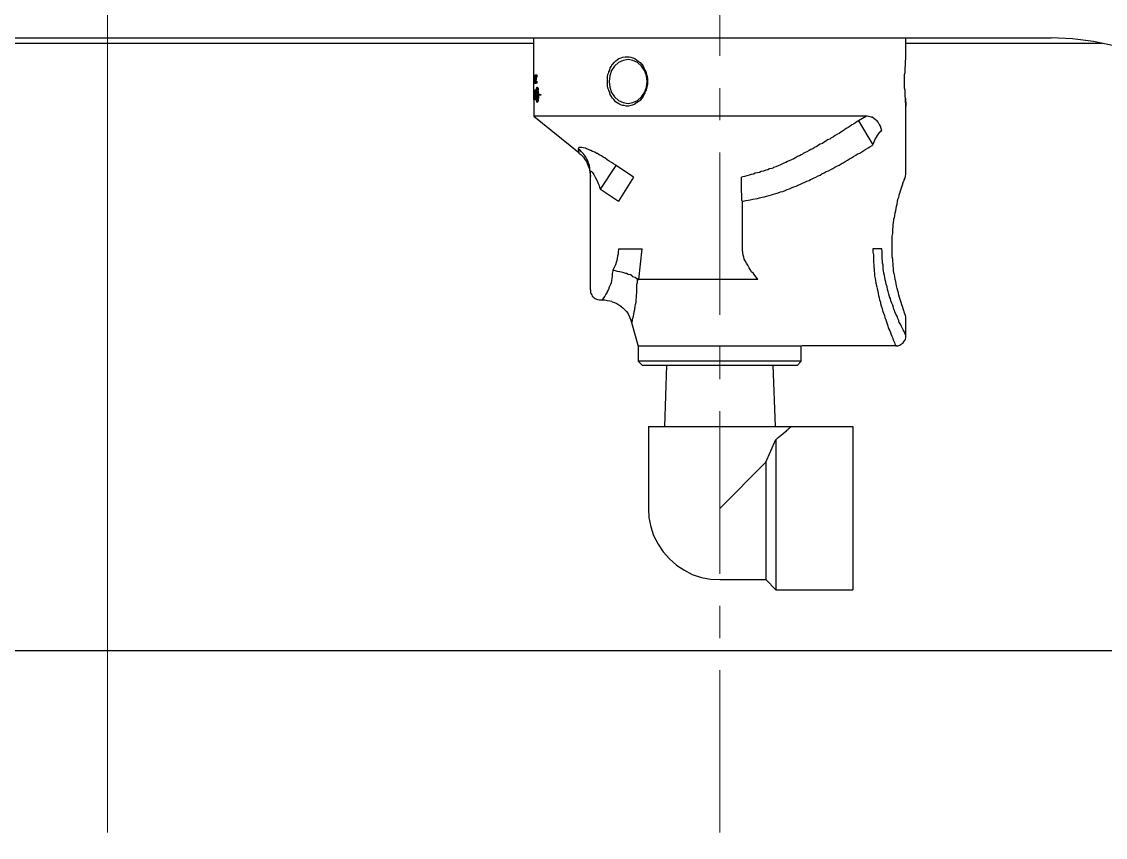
# Model space of a CAD drawing. Header units: millimetres. Extents: x -211 to 45495, y 24 to 52952.
# Drawn here: x 9297 to 9509.3, y 33932.8 to 34092.5 of the extents above; entities that cross this region are included whole.
import ezdxf

# ---------------------------------------------------------------- set-up
doc = ezdxf.new("R2010")
doc.units = ezdxf.units.MM
doc.linetypes.add('CENTER', pattern=[50.7, 31.8, -6.3, 6.3, -6.3])
doc.linetypes.add('PHANTOM', pattern=[63.3, 31.8, -6.3, 6.3, -6.3, 6.3, -6.3])
doc.layers.add('Layer2', color=7, linetype='Continuous')

# ---------------------------------------------------------------- blocks, each defined once
blk = doc.blocks.new('BLKF046')
at = {"layer": 'Layer2', "color": 7, "linetype": 'PHANTOM', "lineweight": 13}
blk.add_line((9313.79, 34816.33), (9313.79, 33156.33), dxfattribs=at)
blk = doc.blocks.new('BLKF231')
at = {"layer": 'Layer2', "color": 7, "linetype": 'PHANTOM', "lineweight": 13}
blk.add_line((9313.79, 34854.81), (9313.79, 32834.81), dxfattribs=at)
blk = doc.blocks.new('BLKF2389')
at = {"layer": 'Layer2', "color": 3, "linetype": 'Continuous', "lineweight": 25}
blk.add_line((10063.79, 33969.27), (8863.79, 33969.27), dxfattribs=at)
blk = doc.blocks.new('BLKF2522')
at = {"layer": 'Layer2', "color": 3, "linetype": 'Continuous', "lineweight": 25}
for p, q in [((9507.03, 34088.62), (9502.9, 34089.14)), ((9511.08, 34087.76), (9507.03, 34088.62)), ((9515.04, 34086.56), (9511.08, 34087.76)), ((9518.91, 34085.09), (9515.04, 34086.56)), ((9522.62, 34083.28), (9518.91, 34085.09)), ((9526.15, 34081.13), (9522.62, 34083.28)), ((9529.51, 34078.72), (9526.15, 34081.13)), ((9532.69, 34076.05), (9529.51, 34078.72)), ((9535.62, 34073.12), (9532.69, 34076.05)), ((9538.29, 34070.02), (9535.62, 34073.12)), ((9540.61, 34066.66), (9538.29, 34070.02)), ((9542.77, 34063.13), (9540.61, 34066.66)), ((9544.58, 34059.34), (9542.77, 34063.13)), ((9546.13, 34055.55), (9544.58, 34059.34)), ((9547.24, 34051.59), (9546.13, 34055.55)), ((9548.11, 34047.55), (9547.24, 34051.59)), ((9548.62, 34043.41), (9548.11, 34047.55)), ((9548.79, 34039.28), (9548.62, 34043.41))]:
    blk.add_line(p, q, dxfattribs=at)
blk = doc.blocks.new('BLKF2762')
at = {"layer": 'Layer2', "color": 3, "linetype": 'Continuous', "lineweight": 25}
for p, q in [((9445.54, 34011.29), (9445.89, 34011.55)), ((9445.89, 34011.55), (9446.23, 34011.81)), ((9446.23, 34011.81), (9446.58, 34012.15)), ((9446.58, 34012.15), (9446.84, 34012.33)), ((9446.84, 34012.41), (9447.18, 34012.67)), ((9446.84, 34012.33), (9446.84, 34012.41)), ((9447.18, 34012.67), (9447.44, 34012.93)), ((9444.77, 34010.69), (9444.86, 34010.69)), ((9444.86, 34010.69), (9445.2, 34011.03)), ((9445.2, 34011.03), (9445.54, 34011.29))]:
    blk.add_line(p, q, dxfattribs=at)
blk = doc.blocks.new('BLKF2763')
at = {"layer": 'Layer2', "color": 3, "linetype": 'Continuous', "lineweight": 25}
for p, q in [((9419.8, 33997.17), (9419.88, 33995.36)), ((9419.88, 33995.36), (9420.31, 33993.55)), ((9420.31, 33993.55), (9420.83, 33991.83)), ((9420.83, 33991.83), (9421.69, 33990.19)), ((9421.69, 33990.19), (9422.72, 33988.64)), ((9422.72, 33988.64), (9423.93, 33987.27)), ((9423.93, 33987.27), (9425.31, 33986.06)), ((9425.31, 33986.06), (9426.77, 33985.11)), ((9426.77, 33985.11), (9428.41, 33984.25)), ((9428.41, 33984.25), (9430.22, 33983.65)), ((9430.22, 33983.65), (9431.94, 33983.3)), ((9431.94, 33983.3), (9433.83, 33983.22))]:
    blk.add_line(p, q, dxfattribs=at)
blk = doc.blocks.new('BLKF2764')
at = {"layer": 'Layer2', "color": 3, "linetype": 'Continuous', "lineweight": 25}
for p, q in [((9412.3, 34083.46), (9412.56, 34083.8)), ((9412.56, 34083.8), (9412.73, 34084.14)), ((9412.73, 34084.14), (9412.82, 34084.14)), ((9412.82, 34084.14), (9413.08, 34084.49)), ((9413.08, 34084.49), (9413.34, 34084.75)), ((9413.34, 34084.75), (9413.42, 34084.83)), ((9413.42, 34084.83), (9413.77, 34085.09)), ((9413.77, 34085.09), (9414.03, 34085.26)), ((9414.03, 34085.26), (9414.46, 34085.44)), ((9414.46, 34085.44), (9414.8, 34085.52)), ((9414.8, 34085.52), (9415.23, 34085.61)), ((9415.23, 34085.61), (9415.58, 34085.61)), ((9415.58, 34085.61), (9416.01, 34085.61)), ((9416.01, 34085.61), (9416.35, 34085.52)), ((9416.35, 34085.52), (9416.78, 34085.44)), ((9416.78, 34085.44), (9417.13, 34085.26)), ((9417.13, 34085.26), (9417.47, 34085.01)), ((9417.47, 34085.01), (9417.82, 34084.75)), ((9417.82, 34084.75), (9418.16, 34084.49)), ((9418.16, 34084.49), (9418.42, 34084.14)), ((9418.42, 34084.14), (9418.5, 34084.14)), ((9418.5, 34084.14), (9418.76, 34083.8)), ((9418.76, 34083.8), (9418.93, 34083.46)), ((9411.79, 34081.73), (9411.87, 34082.16)), ((9411.79, 34081.3), (9411.79, 34081.73)), ((9411.87, 34082.16), (9412.05, 34082.51)), ((9412.05, 34082.68), (9412.22, 34083.02)), ((9412.05, 34082.59), (9412.05, 34082.68)), ((9412.05, 34082.51), (9412.05, 34082.59)), ((9412.22, 34083.02), (9412.3, 34083.46)), ((9418.93, 34083.46), (9419.11, 34083.02)), ((9419.11, 34083.02), (9419.28, 34082.68)), ((9419.28, 34082.68), (9419.37, 34082.59)), ((9419.37, 34082.59), (9419.37, 34082.51)), ((9419.37, 34082.51), (9419.45, 34082.16)), ((9419.45, 34082.16), (9419.54, 34081.73)), ((9419.54, 34081.73), (9419.62, 34081.3)), ((9411.79, 34080.87), (9411.79, 34081.3)), ((9411.79, 34080.79), (9411.79, 34080.87)), ((9411.79, 34080.7), (9411.79, 34080.79)), ((9411.79, 34080.27), (9411.79, 34080.7)), ((9411.79, 34079.92), (9411.79, 34080.27)), ((9411.87, 34079.49), (9411.79, 34079.92)), ((9412.05, 34079.06), (9411.87, 34079.49)), ((9419.45, 34079.49), (9419.37, 34079.06)), ((9419.54, 34079.92), (9419.45, 34079.49)), ((9419.62, 34080.27), (9419.54, 34079.92)), ((9419.62, 34081.3), (9419.62, 34080.87)), ((9419.62, 34080.87), (9419.62, 34080.79)), ((9419.62, 34080.79), (9419.62, 34080.7)), ((9419.62, 34080.7), (9419.62, 34080.27)), ((9412.05, 34078.98), (9412.05, 34079.06)), ((9412.22, 34078.55), (9412.05, 34078.98)), ((9412.3, 34078.2), (9412.22, 34078.55)), ((9412.56, 34077.86), (9412.3, 34078.2)), ((9412.73, 34077.51), (9412.56, 34077.86)), ((9412.82, 34077.43), (9412.73, 34077.51)), ((9413.08, 34077.17), (9412.82, 34077.43)), ((9418.42, 34077.43), (9418.16, 34077.08)), ((9418.5, 34077.51), (9418.42, 34077.43)), ((9418.76, 34077.86), (9418.5, 34077.51)), ((9418.93, 34078.2), (9418.76, 34077.86)), ((9419.11, 34078.55), (9418.93, 34078.2)), ((9419.28, 34078.98), (9419.11, 34078.55)), ((9419.37, 34078.98), (9419.28, 34078.98)), ((9419.37, 34079.06), (9419.37, 34078.98)), ((9413.34, 34076.82), (9413.08, 34077.17)), ((9413.68, 34076.57), (9413.34, 34076.82)), ((9414.03, 34076.39), (9413.68, 34076.57)), ((9414.37, 34076.22), (9414.03, 34076.39)), ((9414.72, 34076.05), (9414.37, 34076.22)), ((9415.06, 34076.05), (9414.72, 34076.05)), ((9415.49, 34075.96), (9415.06, 34076.05)), ((9415.58, 34075.96), (9415.49, 34075.96)), ((9416.35, 34076.05), (9415.92, 34075.96)), ((9416.7, 34076.14), (9416.35, 34076.05)), ((9417.13, 34076.31), (9416.7, 34076.14)), ((9417.47, 34076.57), (9417.13, 34076.39)), ((9417.13, 34076.39), (9417.13, 34076.31)), ((9417.82, 34076.82), (9417.47, 34076.57)), ((9418.16, 34077.08), (9417.82, 34076.82))]:
    blk.add_line(p, q, dxfattribs=at)
blk = doc.blocks.new('BLKF2765')
at = {"layer": 'Layer2', "color": 3, "linetype": 'Continuous', "lineweight": 25}
for p, q in [((9397.92, 34079.41), (9397.92, 34079.67)), ((9397.84, 34079.24), (9397.92, 34079.41)), ((9397.84, 34078.2), (9397.84, 34079.24))]:
    blk.add_line(p, q, dxfattribs=at)
blk = doc.blocks.new('BLKF2766')
at = {"layer": 'Layer2', "color": 3, "linetype": 'Continuous', "lineweight": 25}
for p, q in [((9397.84, 34077.6), (9397.84, 34078.03)), ((9397.84, 34077.51), (9397.84, 34077.6)), ((9397.84, 34077.17), (9397.84, 34077.51)), ((9397.92, 34077), (9397.84, 34077.17)), ((9397.92, 34076.74), (9397.92, 34077)), ((9398.01, 34076.74), (9397.92, 34076.74))]:
    blk.add_line(p, q, dxfattribs=at)
blk = doc.blocks.new('BLKF2767')
at = {"layer": 'Layer2', "color": 3, "linetype": 'Continuous', "lineweight": 25}
for p, q in [((9398.27, 34077.6), (9398.18, 34077.17)), ((9398.27, 34078.12), (9398.27, 34077.6)), ((9398.18, 34076.91), (9398.1, 34076.82)), ((9398.18, 34077.17), (9398.18, 34076.91))]:
    blk.add_line(p, q, dxfattribs=at)
blk = doc.blocks.new('BLKF2768')
at = {"layer": 'Layer2', "color": 3, "linetype": 'Continuous', "lineweight": 25}
for p, q in [((9469.48, 34060.12), (9469.57, 34060.55)), ((9469.57, 34060.55), (9469.74, 34060.98)), ((9469.74, 34060.98), (9469.83, 34061.32)), ((9469.83, 34061.32), (9469.91, 34061.41)), ((9469.91, 34061.5), (9470.09, 34061.84)), ((9469.91, 34061.41), (9469.91, 34061.5)), ((9470.09, 34061.84), (9470.17, 34062.27)), ((9468.88, 34058.14), (9468.97, 34058.4)), ((9468.97, 34058.57), (9469.05, 34058.91)), ((9468.97, 34058.4), (9468.97, 34058.57)), ((9469.05, 34058.91), (9469.23, 34059.34)), ((9469.23, 34059.34), (9469.31, 34059.77)), ((9469.31, 34059.77), (9469.48, 34060.12)), ((9468.36, 34055.9), (9468.45, 34056.33)), ((9468.45, 34056.33), (9468.54, 34056.76)), ((9468.54, 34056.76), (9468.62, 34057.28)), ((9468.62, 34057.28), (9468.71, 34057.71)), ((9468.71, 34057.71), (9468.88, 34058.14)), ((9467.93, 34053.92), (9468.02, 34054.09)), ((9468.02, 34054.09), (9468.11, 34054.52)), ((9468.11, 34054.52), (9468.19, 34055.04)), ((9468.19, 34055.04), (9468.28, 34055.47)), ((9468.28, 34055.47), (9468.36, 34055.9)), ((9467.68, 34051.85), (9467.76, 34052.28)), ((9467.68, 34051.42), (9467.68, 34051.85)), ((9467.76, 34052.71), (9467.85, 34053.14)), ((9467.76, 34052.28), (9467.76, 34052.71)), ((9467.85, 34053.14), (9467.93, 34053.57)), ((9467.93, 34053.57), (9467.93, 34053.92)), ((9467.59, 34050.47), (9467.68, 34050.99)), ((9467.59, 34050.04), (9467.59, 34050.47)), ((9467.59, 34049.61), (9467.59, 34050.04)), ((9467.68, 34051.33), (9467.68, 34051.42)), ((9467.68, 34050.99), (9467.68, 34051.33)), ((9467.59, 34049.18), (9467.59, 34049.61)), ((9467.59, 34048.67), (9467.59, 34049.18)), ((9467.59, 34048.58), (9467.59, 34048.67)), ((9467.59, 34048.23), (9467.59, 34048.58)), ((9467.59, 34047.8), (9467.59, 34048.23)), ((9467.59, 34047.29), (9467.59, 34047.8)), ((9467.59, 34046.86), (9467.59, 34047.29)), ((9467.59, 34046.43), (9467.59, 34046.86)), ((9467.68, 34046), (9467.59, 34046.43)), ((9467.68, 34045.91), (9467.68, 34046)), ((9467.68, 34045.57), (9467.68, 34045.91)), ((9467.76, 34045.05), (9467.68, 34045.57)), ((9467.76, 34044.62), (9467.76, 34045.05)), ((9467.85, 34044.19), (9467.76, 34044.62)), ((9467.85, 34043.76), (9467.85, 34044.19)), ((9467.93, 34043.33), (9467.85, 34043.76)), ((9467.93, 34043.24), (9467.93, 34043.33)), ((9468.02, 34042.98), (9467.93, 34043.24)), ((9468.11, 34042.55), (9468.02, 34042.98)), ((9468.19, 34042.03), (9468.11, 34042.55)), ((9468.28, 34041.6), (9468.19, 34042.03)), ((9468.36, 34041.17), (9468.28, 34041.6)), ((9468.45, 34040.74), (9468.36, 34041.17)), ((9468.54, 34040.23), (9468.45, 34040.74)), ((9468.71, 34039.8), (9468.54, 34040.23)), ((9468.79, 34039.36), (9468.71, 34039.8)), ((9468.88, 34038.93), (9468.79, 34039.36)), ((9468.97, 34038.76), (9468.88, 34038.93)), ((9468.97, 34038.68), (9468.97, 34038.76)), ((9469.05, 34038.25), (9468.97, 34038.68)), ((9469.23, 34037.9), (9469.05, 34038.25)), ((9469.31, 34037.47), (9469.23, 34037.9)), ((9469.48, 34037.04), (9469.31, 34037.47)), ((9469.57, 34036.7), (9469.48, 34037.04)), ((9469.74, 34036.26), (9469.57, 34036.7)), ((9469.83, 34035.83), (9469.74, 34036.26)), ((9469.91, 34035.75), (9469.83, 34035.83)), ((9470, 34035.4), (9469.91, 34035.75)), ((9470.17, 34034.97), (9470, 34035.4)), ((9470.26, 34034.71), (9470.17, 34034.97))]:
    blk.add_line(p, q, dxfattribs=at)
blk = doc.blocks.new('BLKF2769')
at = {"layer": 'Layer2', "color": 3, "linetype": 'Continuous', "lineweight": 25}
for p, q in [((9470.09, 34083.46), (9470.17, 34083.89)), ((9470.17, 34084.83), (9470.26, 34085.18)), ((9470.17, 34084.75), (9470.17, 34084.83)), ((9470.17, 34084.57), (9470.17, 34084.75)), ((9470.17, 34084.14), (9470.17, 34084.57)), ((9470.17, 34083.89), (9470.17, 34084.14)), ((9470.26, 34085.26), (9470.26, 34085.52)), ((9470.26, 34085.18), (9470.26, 34085.26)), ((9470, 34082.16), (9470.09, 34082.51)), ((9470, 34081.73), (9470, 34082.16)), ((9470, 34081.3), (9470, 34081.73)), ((9470.09, 34083.11), (9470.09, 34083.46)), ((9470.09, 34082.68), (9470.09, 34083.11)), ((9470.09, 34082.59), (9470.09, 34082.68)), ((9470.09, 34082.51), (9470.09, 34082.59)), ((9470, 34080.87), (9470, 34081.3)), ((9470, 34080.79), (9470, 34080.87)), ((9470, 34080.7), (9470, 34080.79)), ((9470, 34080.36), (9470, 34080.7)), ((9470, 34079.92), (9470, 34080.36)), ((9470, 34079.49), (9470, 34079.92)), ((9470.09, 34079.06), (9470, 34079.49)), ((9470.09, 34078.98), (9470.09, 34079.06)), ((9470.09, 34078.72), (9470.09, 34078.98)), ((9470.09, 34078.29), (9470.09, 34078.72)), ((9470.09, 34077.94), (9470.09, 34078.29)), ((9470.17, 34077.51), (9470.09, 34077.94)), ((9470.17, 34076.82), (9470.17, 34077.51)), ((9470.26, 34076.39), (9470.17, 34076.82)), ((9470.26, 34075.96), (9470.26, 34076.39))]:
    blk.add_line(p, q, dxfattribs=at)
blk = doc.blocks.new('BLKF2770')
at = {"layer": 'Layer2', "color": 3, "linetype": 'Continuous', "lineweight": 25}
for p, q in [((9465.61, 34047.46), (9465.52, 34047.89)), ((9465.61, 34047.03), (9465.61, 34047.46)), ((9465.61, 34046.6), (9465.61, 34047.03)), ((9465.61, 34046.08), (9465.61, 34046.6)), ((9465.69, 34045.65), (9465.61, 34046.08)), ((9465.69, 34045.22), (9465.69, 34045.65)), ((9465.78, 34044.79), (9465.69, 34045.22)), ((9465.78, 34044.7), (9465.78, 34044.79)), ((9465.78, 34044.53), (9465.78, 34044.7)), ((9465.78, 34044.1), (9465.78, 34044.53)), ((9465.87, 34043.67), (9465.78, 34044.1)), ((9465.95, 34043.24), (9465.87, 34043.67)), ((9466.04, 34042.81), (9465.95, 34043.24)), ((9466.13, 34042.38), (9466.04, 34042.81)), ((9466.21, 34041.95), (9466.13, 34042.38)), ((9466.3, 34041.52), (9466.21, 34041.95)), ((9466.3, 34041.43), (9466.3, 34041.52)), ((9466.38, 34041.09), (9466.3, 34041.43)), ((9466.56, 34040.57), (9466.38, 34041.09)), ((9466.64, 34040.05), (9466.56, 34040.57)), ((9466.81, 34039.62), (9466.64, 34040.05)), ((9466.9, 34039.11), (9466.81, 34039.62)), ((9467.07, 34038.68), (9466.9, 34039.11)), ((9467.07, 34038.59), (9467.07, 34038.68)), ((9467.24, 34038.25), (9467.07, 34038.59)), ((9467.33, 34037.81), (9467.24, 34038.25)), ((9467.5, 34037.38), (9467.33, 34037.81)), ((9467.68, 34036.95), (9467.5, 34037.38)), ((9467.85, 34036.52), (9467.68, 34036.95)), ((9467.93, 34036.09), (9467.85, 34036.52)), ((9468.02, 34036.01), (9467.93, 34036.09)), ((9468.11, 34035.66), (9468.02, 34036.01)), ((9468.28, 34035.23), (9468.11, 34035.66)), ((9468.54, 34034.8), (9468.28, 34035.23)), ((9468.71, 34034.37), (9468.54, 34034.8)), ((9468.88, 34033.94), (9468.71, 34034.37)), ((9468.88, 34033.85), (9468.88, 34033.94)), ((9468.97, 34033.6), (9468.88, 34033.85)), ((9469.23, 34033.25), (9468.97, 34033.6)), ((9469.4, 34032.82), (9469.23, 34033.25)), ((9469.57, 34032.39), (9469.4, 34032.82)), ((9469.66, 34032.3), (9469.57, 34032.39)), ((9469.74, 34032.13), (9469.66, 34032.3)), ((9469.91, 34031.79), (9469.74, 34032.13)), ((9470.09, 34031.36), (9469.91, 34031.79)), ((9470.26, 34031.01), (9470.09, 34031.36))]:
    blk.add_line(p, q, dxfattribs=at)
blk = doc.blocks.new('BLKF2771')
at = {"layer": 'Layer2', "color": 3, "linetype": 'Continuous', "lineweight": 25}
for p, q in [((9462.51, 34073.98), (9397.32, 34073.98)), ((9462.68, 34073.98), (9462.51, 34073.98)), ((9463.03, 34073.9), (9462.68, 34073.98)), ((9463.46, 34073.81), (9463.03, 34073.9)), ((9463.63, 34073.81), (9463.46, 34073.81)), ((9463.97, 34073.55), (9463.63, 34073.81)), ((9464.32, 34073.29), (9463.97, 34073.55)), ((9464.58, 34073.12), (9464.32, 34073.29)), ((9464.83, 34072.78), (9464.58, 34073.12)), ((9465.01, 34072.43), (9464.83, 34072.78)), ((9465.09, 34072.35), (9465.01, 34072.43)), ((9465.26, 34072), (9465.09, 34072.35)), ((9465.44, 34071.57), (9465.26, 34072)), ((9465.52, 34071.14), (9465.44, 34071.57))]:
    blk.add_line(p, q, dxfattribs=at)
blk = doc.blocks.new('BLKF2772')
at = {"layer": 'Layer2', "color": 3, "linetype": 'Continuous', "lineweight": 25}
for p, q in [((9462.51, 34073.98), (9460.96, 34073.04)), ((9457.86, 34071.05), (9457.51, 34070.88)), ((9458.2, 34071.31), (9457.86, 34071.05)), ((9458.55, 34071.57), (9458.2, 34071.31)), ((9458.98, 34071.74), (9458.55, 34071.57)), ((9459.32, 34072), (9458.98, 34071.74)), ((9459.67, 34072.26), (9459.32, 34072)), ((9460.01, 34072.43), (9459.67, 34072.26)), ((9460.36, 34072.69), (9460.01, 34072.43)), ((9460.7, 34072.95), (9460.36, 34072.69)), ((9460.96, 34073.04), (9460.7, 34072.95)), ((9454.24, 34068.9), (9453.9, 34068.64)), ((9454.59, 34069.07), (9454.24, 34068.9)), ((9454.93, 34069.33), (9454.59, 34069.07)), ((9455.36, 34069.5), (9454.93, 34069.33)), ((9455.53, 34069.68), (9455.36, 34069.5)), ((9455.71, 34069.76), (9455.53, 34069.68)), ((9456.05, 34069.94), (9455.71, 34069.76)), ((9456.39, 34070.19), (9456.05, 34069.94)), ((9456.83, 34070.45), (9456.39, 34070.19)), ((9457.17, 34070.62), (9456.83, 34070.45)), ((9457.51, 34070.88), (9457.17, 34070.62)), ((9450.54, 34066.84), (9450.11, 34066.66)), ((9450.88, 34067.01), (9450.54, 34066.84)), ((9451.31, 34067.27), (9450.88, 34067.01)), ((9451.66, 34067.44), (9451.31, 34067.27)), ((9452, 34067.61), (9451.66, 34067.44)), ((9452.35, 34067.87), (9452, 34067.61)), ((9452.78, 34068.04), (9452.35, 34067.87)), ((9453.12, 34068.3), (9452.78, 34068.04)), ((9453.47, 34068.47), (9453.12, 34068.3)), ((9453.9, 34068.64), (9453.47, 34068.47)), ((9445.97, 34064.6), (9445.54, 34064.42)), ((9446.32, 34064.77), (9445.97, 34064.6)), ((9446.75, 34064.94), (9446.32, 34064.77)), ((9447.09, 34065.11), (9446.75, 34064.94)), ((9447.52, 34065.29), (9447.09, 34065.11)), ((9447.87, 34065.46), (9447.52, 34065.29)), ((9448.3, 34065.63), (9447.87, 34065.46)), ((9448.64, 34065.8), (9448.3, 34065.63)), ((9448.99, 34066.06), (9448.64, 34065.8)), ((9449.42, 34066.23), (9448.99, 34066.06)), ((9449.76, 34066.4), (9449.42, 34066.23)), ((9449.94, 34066.49), (9449.76, 34066.4)), ((9450.11, 34066.66), (9449.94, 34066.49)), ((9439.52, 34062.44), (9439.09, 34062.27)), ((9439.95, 34062.53), (9439.52, 34062.44)), ((9440.38, 34062.62), (9439.95, 34062.53)), ((9440.72, 34062.79), (9440.38, 34062.62)), ((9441.15, 34062.87), (9440.72, 34062.79)), ((9441.58, 34062.96), (9441.15, 34062.87)), ((9441.93, 34063.13), (9441.58, 34062.96)), ((9442.36, 34063.22), (9441.93, 34063.13)), ((9442.79, 34063.39), (9442.36, 34063.22)), ((9443.22, 34063.48), (9442.79, 34063.39)), ((9443.56, 34063.65), (9443.22, 34063.48)), ((9443.99, 34063.74), (9443.56, 34063.65)), ((9444.17, 34063.82), (9443.99, 34063.74)), ((9444.34, 34063.91), (9444.17, 34063.82)), ((9444.77, 34064.08), (9444.34, 34063.91)), ((9445.2, 34064.25), (9444.77, 34064.08)), ((9445.54, 34064.42), (9445.2, 34064.25)), ((9438.66, 34062.19), (9438.31, 34062.1)), ((9439.09, 34062.27), (9438.66, 34062.19))]:
    blk.add_line(p, q, dxfattribs=at)
blk = doc.blocks.new('BLKF2773')
at = {"layer": 'Layer2', "color": 3, "linetype": 'Continuous', "lineweight": 25}
for p, q in [((9406.19, 34067.87), (9406.02, 34067.61)), ((9406.28, 34067.87), (9406.19, 34067.87)), ((9406.62, 34067.87), (9406.28, 34067.87)), ((9406.71, 34067.87), (9406.62, 34067.87)), ((9407.05, 34067.78), (9406.71, 34067.87)), ((9407.4, 34067.7), (9407.05, 34067.78)), ((9407.48, 34067.7), (9407.4, 34067.7)), ((9407.65, 34067.61), (9407.48, 34067.7)), ((9408.08, 34067.44), (9407.65, 34067.61)), ((9408.43, 34067.27), (9408.08, 34067.44)), ((9408.52, 34067.27), (9408.43, 34067.27)), ((9408.86, 34067.09), (9408.52, 34067.27)), ((9409.29, 34066.92), (9408.86, 34067.09)), ((9409.63, 34066.66), (9409.29, 34066.92)), ((9409.72, 34066.66), (9409.63, 34066.66)), ((9409.81, 34066.66), (9409.72, 34066.66)), ((9410.15, 34066.4), (9409.81, 34066.66)), ((9410.58, 34066.23), (9410.15, 34066.4)), ((9410.93, 34065.97), (9410.58, 34066.23)), ((9411.27, 34065.8), (9410.93, 34065.97)), ((9411.7, 34065.46), (9411.27, 34065.8)), ((9412.13, 34065.2), (9411.7, 34065.46)), ((9412.56, 34064.94), (9412.13, 34065.2)), ((9412.99, 34064.68), (9412.56, 34064.94)), ((9413.42, 34064.42), (9412.99, 34064.68)), ((9413.51, 34064.34), (9413.42, 34064.42)), ((9416.87, 34062.01), (9413.51, 34064.34))]:
    blk.add_line(p, q, dxfattribs=at)
blk = doc.blocks.new('BLKF2774')
at = {"layer": 'Layer2', "color": 3, "linetype": 'Continuous', "lineweight": 25}
for p, q in [((9413.17, 34083.8), (9412.56, 34082.94)), ((9413.94, 34084.49), (9413.17, 34083.8)), ((9414.89, 34084.92), (9413.94, 34084.49)), ((9415.83, 34085.09), (9414.89, 34084.92)), ((9417.64, 34084.49), (9416.78, 34084.92)), ((9418.42, 34083.8), (9417.64, 34084.49)), ((9419.02, 34082.94), (9418.42, 34083.8)), ((9412.22, 34081.91), (9412.13, 34080.79)), ((9412.56, 34082.94), (9412.22, 34081.91)), ((9419.45, 34081.91), (9419.02, 34082.94)), ((9419.54, 34080.79), (9419.45, 34081.91)), ((9412.13, 34080.79), (9412.22, 34079.67)), ((9412.22, 34079.67), (9412.56, 34078.63)), ((9419.02, 34078.63), (9419.45, 34079.67)), ((9419.45, 34079.67), (9419.54, 34080.79)), ((9412.56, 34078.63), (9413.17, 34077.77)), ((9413.17, 34077.77), (9413.94, 34077.08)), ((9417.64, 34077.08), (9418.42, 34077.77)), ((9418.42, 34077.77), (9419.02, 34078.63)), ((9413.94, 34077.08), (9414.89, 34076.65)), ((9414.89, 34076.65), (9415.83, 34076.48)), ((9415.83, 34076.48), (9416.78, 34076.65)), ((9416.78, 34076.65), (9417.64, 34077.08))]:
    blk.add_line(p, q, dxfattribs=at)
blk = doc.blocks.new('BLKF2775')
at = {"layer": 'Layer2', "color": 3, "linetype": 'Continuous', "lineweight": 25}
for p, q in [((9465.09, 34070.71), (9465.26, 34070.97)), ((9465.26, 34071.05), (9465.44, 34071.14)), ((9465.26, 34070.97), (9465.26, 34071.05)), ((9463.8, 34068.39), (9463.97, 34068.82)), ((9463.97, 34068.82), (9464.14, 34069.16)), ((9464.14, 34069.16), (9464.32, 34069.59)), ((9464.32, 34069.59), (9464.58, 34069.94)), ((9464.58, 34070.02), (9464.83, 34070.37)), ((9464.58, 34069.94), (9464.58, 34070.02)), ((9464.83, 34070.37), (9465.01, 34070.71)), ((9465.01, 34070.71), (9465.09, 34070.71))]:
    blk.add_line(p, q, dxfattribs=at)
blk = doc.blocks.new('BLKF2776')
at = {"layer": 'Layer2', "color": 3, "linetype": 'Continuous', "lineweight": 25}
for p, q in [((9438.05, 34061.5), (9438.05, 34061.93)), ((9438.05, 34061.15), (9438.05, 34061.5)), ((9438.05, 34061.07), (9438.05, 34061.15)), ((9438.05, 34060.81), (9438.05, 34061.07)), ((9438.05, 34060.38), (9438.05, 34060.81)), ((9438.05, 34060.03), (9438.05, 34060.38)), ((9438.05, 34059.95), (9438.05, 34060.03)), ((9438.05, 34059.6), (9438.05, 34059.95)), ((9438.05, 34059.17), (9438.05, 34059.6)), ((9438.14, 34058.74), (9438.05, 34059.17)), ((9438.14, 34057.45), (9438.14, 34058.74)), ((9438.22, 34057.36), (9438.14, 34057.45)), ((9438.22, 34057.28), (9438.22, 34057.36))]:
    blk.add_line(p, q, dxfattribs=at)
blk = doc.blocks.new('BLKF2777')
at = {"layer": 'Layer2', "color": 3, "linetype": 'Continuous', "lineweight": 25}
for p, q in [((9460.79, 34066.58), (9461.22, 34066.75)), ((9461.22, 34066.75), (9461.65, 34067.01)), ((9461.65, 34067.01), (9461.99, 34067.27)), ((9461.99, 34067.27), (9462.42, 34067.52)), ((9462.42, 34067.52), (9462.85, 34067.78)), ((9462.85, 34067.78), (9463.2, 34067.95)), ((9463.2, 34067.95), (9463.63, 34068.21)), ((9457.17, 34064.42), (9457.6, 34064.68)), ((9457.6, 34064.68), (9457.77, 34064.77)), ((9457.77, 34064.77), (9457.94, 34064.85)), ((9457.94, 34064.85), (9458.38, 34065.11)), ((9458.38, 34065.11), (9458.81, 34065.37)), ((9458.81, 34065.37), (9459.24, 34065.63)), ((9459.24, 34065.63), (9459.58, 34065.8)), ((9459.58, 34065.8), (9460.01, 34066.06)), ((9460.01, 34066.06), (9460.44, 34066.32)), ((9460.44, 34066.32), (9460.79, 34066.58)), ((9453.04, 34062.27), (9453.47, 34062.44)), ((9453.47, 34062.44), (9453.81, 34062.7)), ((9453.81, 34062.7), (9454.24, 34062.87)), ((9454.24, 34062.87), (9454.67, 34063.13)), ((9454.67, 34063.13), (9455.1, 34063.3)), ((9455.1, 34063.3), (9455.53, 34063.56)), ((9455.53, 34063.56), (9455.96, 34063.74)), ((9455.96, 34063.74), (9456.31, 34063.99)), ((9456.31, 34063.99), (9456.74, 34064.17)), ((9456.74, 34064.17), (9457.17, 34064.42)), ((9448.73, 34060.29), (9449.16, 34060.46)), ((9449.16, 34060.46), (9449.59, 34060.64)), ((9449.59, 34060.64), (9450.02, 34060.89)), ((9450.02, 34060.89), (9450.45, 34061.07)), ((9450.45, 34061.07), (9450.88, 34061.24)), ((9450.88, 34061.24), (9451.31, 34061.41)), ((9451.31, 34061.41), (9451.57, 34061.58)), ((9451.57, 34061.58), (9451.74, 34061.67)), ((9451.74, 34061.67), (9452.17, 34061.84)), ((9452.17, 34061.84), (9452.61, 34062.01)), ((9452.61, 34062.01), (9453.04, 34062.27)), ((9442.1, 34058.14), (9442.53, 34058.22)), ((9442.53, 34058.22), (9442.96, 34058.31)), ((9442.96, 34058.31), (9443.48, 34058.48)), ((9443.48, 34058.48), (9443.91, 34058.57)), ((9443.91, 34058.57), (9444.34, 34058.74)), ((9444.34, 34058.74), (9444.77, 34058.83)), ((9444.77, 34058.83), (9445.03, 34058.91)), ((9445.03, 34058.91), (9445.2, 34059)), ((9445.2, 34059), (9445.72, 34059.17)), ((9445.72, 34059.17), (9446.15, 34059.26)), ((9446.15, 34059.26), (9446.58, 34059.43)), ((9446.58, 34059.43), (9447.01, 34059.6)), ((9447.01, 34059.6), (9447.44, 34059.77)), ((9447.44, 34059.77), (9447.87, 34059.95)), ((9447.87, 34059.95), (9448.3, 34060.12)), ((9448.3, 34060.12), (9448.73, 34060.29)), ((9438.22, 34057.28), (9438.4, 34057.36)), ((9438.4, 34057.36), (9438.91, 34057.45)), ((9438.91, 34057.45), (9439.34, 34057.54)), ((9439.34, 34057.54), (9439.77, 34057.62)), ((9439.77, 34057.62), (9440.29, 34057.71)), ((9440.29, 34057.71), (9440.72, 34057.79)), ((9440.72, 34057.79), (9441.15, 34057.88)), ((9441.15, 34057.88), (9441.58, 34057.97)), ((9441.58, 34057.97), (9442.1, 34058.14))]:
    blk.add_line(p, q, dxfattribs=at)
blk = doc.blocks.new('BLKF2778')
at = {"layer": 'Layer2', "color": 3, "linetype": 'Continuous', "lineweight": 25}
for p, q in [((9417.56, 34041.09), (9417.64, 34041.43)), ((9417.64, 34041.43), (9417.64, 34041.86)), ((9417.47, 34038.93), (9417.56, 34039.36)), ((9417.56, 34040.66), (9417.56, 34041.09)), ((9417.56, 34040.23), (9417.56, 34040.66)), ((9417.56, 34039.8), (9417.56, 34040.23)), ((9417.56, 34039.36), (9417.56, 34039.8)), ((9417.21, 34036.7), (9417.3, 34037.13)), ((9417.3, 34037.13), (9417.38, 34037.56)), ((9417.38, 34038.07), (9417.47, 34038.5)), ((9417.38, 34037.56), (9417.38, 34038.07)), ((9417.47, 34038.85), (9417.47, 34038.93)), ((9417.47, 34038.5), (9417.47, 34038.85)), ((9416.87, 34034.8), (9416.95, 34035.23)), ((9416.95, 34035.23), (9417.04, 34035.66)), ((9417.04, 34035.66), (9417.13, 34036.09)), ((9417.13, 34036.26), (9417.21, 34036.7)), ((9417.13, 34036.18), (9417.13, 34036.26)), ((9417.13, 34036.09), (9417.13, 34036.18)), ((9416.52, 34033.6), (9416.61, 34033.6)), ((9416.61, 34033.6), (9416.7, 34034.03)), ((9416.7, 34034.28), (9416.78, 34034.37)), ((9416.7, 34034.03), (9416.7, 34034.28)), ((9416.78, 34034.37), (9416.87, 34034.8))]:
    blk.add_line(p, q, dxfattribs=at)
blk = doc.blocks.new('BLKF2779')
at = {"layer": 'Layer2', "color": 3, "linetype": 'Continuous', "lineweight": 25}
for p, q in [((9438.31, 34047.29), (9438.22, 34047.72)), ((9438.4, 34046.77), (9438.31, 34047.29)), ((9438.48, 34046.34), (9438.4, 34046.77)), ((9438.57, 34046), (9438.48, 34046.34)), ((9438.74, 34045.65), (9438.57, 34046)), ((9439, 34045.22), (9438.74, 34045.65)), ((9439.26, 34044.79), (9439, 34045.22)), ((9439.34, 34044.7), (9439.26, 34044.79)), ((9439.52, 34044.27), (9439.34, 34044.7)), ((9439.77, 34043.93), (9439.52, 34044.27)), ((9440.03, 34043.5), (9439.77, 34043.93)), ((9440.38, 34043.15), (9440.03, 34043.5)), ((9440.64, 34042.81), (9440.38, 34043.15)), ((9440.89, 34042.47), (9440.64, 34042.81)), ((9441.15, 34042.12), (9440.89, 34042.47)), ((9441.24, 34042.03), (9441.15, 34042.12))]:
    blk.add_line(p, q, dxfattribs=at)
blk = doc.blocks.new('BLKF2780')
at = {"layer": 'Layer2', "color": 3, "linetype": 'Continuous', "lineweight": 25}
for p, q in [((9463.8, 34047.98), (9463.8, 34047.37)), ((9463.8, 34047.37), (9463.89, 34046.86)), ((9463.89, 34046.86), (9463.89, 34045.39)), ((9463.89, 34045.39), (9463.97, 34044.88)), ((9463.97, 34044.88), (9463.97, 34044.36)), ((9463.97, 34044.36), (9463.97, 34044.27)), ((9463.97, 34044.27), (9464.06, 34044.19)), ((9464.06, 34044.19), (9464.06, 34043.67)), ((9464.06, 34043.67), (9464.14, 34043.15)), ((9464.14, 34043.15), (9464.14, 34042.72)), ((9464.14, 34042.72), (9464.23, 34042.21)), ((9464.23, 34042.21), (9464.32, 34041.78)), ((9464.32, 34041.78), (9464.4, 34041.26)), ((9464.4, 34041.26), (9464.49, 34040.83)), ((9464.49, 34040.83), (9464.49, 34040.66)), ((9464.49, 34040.66), (9464.58, 34040.57)), ((9464.58, 34040.57), (9464.66, 34040.14)), ((9464.66, 34040.14), (9464.75, 34039.71)), ((9464.75, 34039.71), (9464.83, 34039.28)), ((9464.83, 34039.28), (9464.92, 34038.85)), ((9464.92, 34038.85), (9465.01, 34038.42)), ((9465.01, 34038.42), (9465.09, 34037.99)), ((9465.09, 34037.99), (9465.26, 34037.56)), ((9465.26, 34037.56), (9465.26, 34037.47)), ((9465.26, 34037.47), (9465.26, 34037.3)), ((9465.26, 34037.3), (9465.44, 34036.87)), ((9465.44, 34036.87), (9465.61, 34036.35)), ((9465.61, 34036.35), (9465.69, 34035.92)), ((9465.69, 34035.92), (9465.87, 34035.4)), ((9465.87, 34035.4), (9466.04, 34034.97)), ((9466.04, 34034.97), (9466.13, 34034.54)), ((9466.13, 34034.54), (9466.3, 34034.11)), ((9466.3, 34034.11), (9466.47, 34033.68)), ((9466.47, 34033.68), (9466.56, 34033.34)), ((9466.56, 34033.34), (9466.73, 34032.91)), ((9466.73, 34032.91), (9466.81, 34032.56)), ((9466.81, 34032.56), (9466.99, 34032.22)), ((9466.99, 34032.22), (9466.99, 34032.13)), ((9466.99, 34032.13), (9467.16, 34031.79)), ((9467.16, 34031.79), (9467.33, 34031.36)), ((9467.33, 34031.36), (9467.5, 34030.93)), ((9467.5, 34030.93), (9467.68, 34030.5)), ((9470.17, 34030.24), (9470.26, 34030.67)), ((9467.68, 34030.5), (9467.68, 34030.41)), ((9467.68, 34030.41), (9467.85, 34030.06)), ((9467.85, 34030.06), (9468.02, 34029.63)), ((9468.02, 34029.63), (9468.11, 34029.38)), ((9468.11, 34029.38), (9468.28, 34029.03)), ((9468.28, 34029.03), (9468.36, 34029.03)), ((9468.36, 34029.03), (9468.71, 34029.03)), ((9468.71, 34029.03), (9469.05, 34029.12)), ((9469.05, 34029.12), (9469.4, 34029.38)), ((9469.4, 34029.38), (9469.74, 34029.55)), ((9469.74, 34029.63), (9470, 34029.98)), ((9469.74, 34029.55), (9469.74, 34029.63)), ((9470, 34029.98), (9470.17, 34030.24))]:
    blk.add_line(p, q, dxfattribs=at)
blk = doc.blocks.new('BLKF2781')
at = {"layer": 'Layer2', "color": 3, "linetype": 'Continuous', "lineweight": 25}
for p, q in [((9408.43, 34063.13), (9408.52, 34063.22)), ((9408.43, 34062.96), (9408.43, 34063.13)), ((9408.52, 34063.22), (9408.6, 34063.22)), ((9408.6, 34063.22), (9408.77, 34063.05)), ((9408.77, 34063.05), (9409.03, 34062.7)), ((9409.03, 34062.7), (9409.03, 34062.62)), ((9409.03, 34062.62), (9409.12, 34062.53)), ((9409.12, 34062.53), (9409.29, 34062.19)), ((9409.29, 34062.19), (9409.38, 34062.01)), ((9409.38, 34062.01), (9409.63, 34061.58)), ((9409.63, 34061.58), (9409.81, 34061.15)), ((9409.81, 34061.15), (9409.98, 34060.81)), ((9409.98, 34060.81), (9410.15, 34060.38)), ((9410.15, 34060.38), (9410.24, 34060.03))]:
    blk.add_line(p, q, dxfattribs=at)
blk = doc.blocks.new('BLKF2782')
at = {"layer": 'Layer2', "color": 3, "linetype": 'Continuous', "lineweight": 25}
for p, q in [((9406.71, 34067.01), (9406.45, 34067.35)), ((9407.05, 34066.66), (9406.71, 34067.01)), ((9407.31, 34066.32), (9407.05, 34066.66)), ((9407.57, 34065.97), (9407.31, 34066.32)), ((9407.74, 34065.54), (9407.57, 34065.97)), ((9408, 34065.11), (9407.74, 34065.54)), ((9408.08, 34064.77), (9408, 34065.11)), ((9408.26, 34064.34), (9408.08, 34064.77)), ((9408.34, 34063.82), (9408.26, 34064.34)), ((9408.34, 34063.39), (9408.34, 34063.82)), ((9408.43, 34062.96), (9408.34, 34063.39))]:
    blk.add_line(p, q, dxfattribs=at)
blk = doc.blocks.new('BLKF2783')
at = {"layer": 'Layer2', "color": 3, "linetype": 'Continuous', "lineweight": 25}
for p, q in [((9413.34, 34043.67), (9412.91, 34043.76)), ((9413.77, 34043.58), (9413.34, 34043.67)), ((9414.11, 34043.5), (9413.77, 34043.58)), ((9414.2, 34043.5), (9414.11, 34043.5)), ((9414.54, 34043.41), (9414.2, 34043.5)), ((9414.97, 34043.33), (9414.54, 34043.41)), ((9415.4, 34043.15), (9414.97, 34043.33)), ((9415.49, 34043.15), (9415.4, 34043.15)), ((9415.83, 34042.98), (9415.49, 34043.15)), ((9416.27, 34042.9), (9415.83, 34042.98)), ((9416.61, 34042.72), (9416.27, 34042.9)), ((9416.61, 34042.64), (9416.61, 34042.72)), ((9416.78, 34042.55), (9416.61, 34042.64)), ((9417.21, 34042.38), (9416.78, 34042.55)), ((9417.56, 34042.12), (9417.21, 34042.38)), ((9417.64, 34042.12), (9417.56, 34042.12))]:
    blk.add_line(p, q, dxfattribs=at)
blk = doc.blocks.new('BLKF2784')
at = {"layer": 'Layer2', "color": 3, "linetype": 'Continuous', "lineweight": 25}
for p, q in [((9413.94, 34047.89), (9413.85, 34047.46)), ((9413.94, 34047.98), (9413.94, 34047.89)), ((9413.6, 34045.74), (9413.51, 34045.31)), ((9413.68, 34046.17), (9413.6, 34045.74)), ((9413.77, 34046.6), (9413.68, 34046.17)), ((9413.85, 34047.03), (9413.77, 34046.6)), ((9413.85, 34047.46), (9413.85, 34047.03)), ((9413.17, 34044.45), (9412.99, 34044.1)), ((9413.34, 34044.88), (9413.17, 34044.45)), ((9413.51, 34045.31), (9413.34, 34044.88))]:
    blk.add_line(p, q, dxfattribs=at)
blk = doc.blocks.new('BLKF2785')
at = {"layer": 'Layer2', "color": 3, "linetype": 'Continuous', "lineweight": 25}
for p, q in [((9410.75, 34037.99), (9411.27, 34037.99)), ((9411.27, 34037.99), (9411.79, 34037.9)), ((9411.79, 34037.9), (9412.22, 34037.81)), ((9412.22, 34037.81), (9412.65, 34037.73)), ((9412.65, 34037.73), (9412.73, 34037.64)), ((9412.73, 34037.64), (9413.17, 34037.47)), ((9413.17, 34037.47), (9413.6, 34037.3)), ((9413.6, 34037.3), (9414.03, 34037.04)), ((9414.03, 34037.04), (9414.37, 34036.78)), ((9414.37, 34036.78), (9414.46, 34036.78)), ((9414.46, 34036.78), (9414.46, 34036.7)), ((9414.46, 34036.7), (9414.8, 34036.44)), ((9414.8, 34036.44), (9415.15, 34036.09)), ((9415.15, 34036.09), (9415.49, 34035.75)), ((9415.49, 34035.75), (9415.75, 34035.4)), ((9415.75, 34035.4), (9415.75, 34035.32)), ((9415.75, 34035.32), (9416.01, 34034.89)), ((9416.01, 34034.89), (9416.18, 34034.46)), ((9416.18, 34034.46), (9416.35, 34034.03))]:
    blk.add_line(p, q, dxfattribs=at)
blk = doc.blocks.new('BLKF2786')
at = {"layer": 'Layer2', "color": 3, "linetype": 'Continuous', "lineweight": 25}
for p, q in [((9412.82, 34043.67), (9412.73, 34043.15)), ((9412.82, 34043.76), (9412.82, 34043.67)), ((9412.48, 34041.35), (9412.3, 34040.91)), ((9412.56, 34041.78), (9412.48, 34041.35)), ((9412.65, 34042.21), (9412.56, 34041.78)), ((9412.73, 34042.72), (9412.65, 34042.21)), ((9412.73, 34043.15), (9412.73, 34042.72)), ((9411.44, 34039.11), (9411.27, 34038.76)), ((9411.7, 34039.54), (9411.44, 34039.11)), ((9411.96, 34040.05), (9411.7, 34039.62)), ((9411.7, 34039.62), (9411.7, 34039.54)), ((9412.13, 34040.48), (9411.96, 34040.05)), ((9412.3, 34040.91), (9412.13, 34040.48)), ((9411.01, 34038.42), (9410.84, 34038.07)), ((9411.27, 34038.76), (9411.01, 34038.42))]:
    blk.add_line(p, q, dxfattribs=at)
blk = doc.blocks.new('BLKF2787')
at = {"layer": 'Layer2', "color": 3, "linetype": 'Continuous', "lineweight": 25}
for p, q in [((9408.43, 34039.97), (9408.43, 34039.45)), ((9408.43, 34039.45), (9408.52, 34039.28)), ((9408.52, 34039.28), (9408.69, 34039.02)), ((9408.69, 34039.02), (9408.77, 34038.76)), ((9408.77, 34038.76), (9408.95, 34038.59)), ((9408.95, 34038.59), (9409.2, 34038.42)), ((9409.2, 34038.42), (9409.38, 34038.25)), ((9409.38, 34038.25), (9409.63, 34038.16)), ((9409.63, 34038.16), (9409.89, 34038.07)), ((9409.89, 34038.07), (9410.15, 34037.99))]:
    blk.add_line(p, q, dxfattribs=at)
blk = doc.blocks.new('BLKF2788')
at = {"layer": 'Layer2', "color": 3, "linetype": 'Continuous', "lineweight": 25}
for p, q in [((9398.1, 34077), (9398.18, 34077.34)), ((9398.18, 34077.43), (9398.18, 34077.86)), ((9398.18, 34077.34), (9398.18, 34077.43)), ((9398.01, 34076.74), (9398.1, 34076.82)), ((9398.1, 34076.82), (9398.1, 34077))]:
    blk.add_line(p, q, dxfattribs=at)
blk = doc.blocks.new('BLKF2789')
at = {"layer": 'Layer2', "color": 3, "linetype": 'Continuous', "lineweight": 25}
for p, q in [((9397.84, 34078.12), (9397.84, 34077.26)), ((9397.84, 34077.26), (9397.92, 34076.91)), ((9397.92, 34076.91), (9397.92, 34076.74))]:
    blk.add_line(p, q, dxfattribs=at)
blk = doc.blocks.new('BLKF2790')
at = {"layer": 'Layer2', "color": 3, "linetype": 'Continuous', "lineweight": 25}
for p, q in [((9398.01, 34079.67), (9397.92, 34079.58)), ((9397.92, 34079.58), (9397.92, 34079.15)), ((9397.92, 34079.15), (9397.84, 34079.06)), ((9397.84, 34079.06), (9397.84, 34078.63))]:
    blk.add_line(p, q, dxfattribs=at)
blk = doc.blocks.new('BLKF2791')
at = {"layer": 'Layer2', "color": 3, "linetype": 'Continuous', "lineweight": 25}
for p, q in [((9406.19, 34066.84), (9406.19, 34066.75)), ((9406.19, 34066.75), (9406.53, 34066.49)), ((9406.53, 34066.49), (9406.88, 34066.15)), ((9406.88, 34066.15), (9407.14, 34065.89)), ((9407.14, 34065.89), (9407.14, 34065.8)), ((9407.14, 34065.8), (9407.4, 34065.46)), ((9407.4, 34065.46), (9407.65, 34065.11)), ((9407.65, 34065.11), (9407.83, 34064.77)), ((9407.83, 34064.77), (9407.83, 34064.68)), ((9407.83, 34064.68), (9408, 34064.25)), ((9408, 34064.25), (9408.17, 34063.82)), ((9408.17, 34063.82), (9408.26, 34063.48)), ((9408.26, 34063.48), (9408.34, 34063.05))]:
    blk.add_line(p, q, dxfattribs=at)
blk = doc.blocks.new('BLKF2792')
at = {"layer": 'Layer2', "color": 3, "linetype": 'Continuous', "lineweight": 25}
for p, q in [((9398.1, 34077.43), (9398.18, 34077.86)), ((9398.1, 34077), (9398.1, 34077.43)), ((9398.01, 34076.91), (9398.1, 34077)), ((9398.01, 34076.74), (9398.01, 34076.91))]:
    blk.add_line(p, q, dxfattribs=at)
blk = doc.blocks.new('BLKF2793')
at = {"layer": 'Layer2', "color": 3, "linetype": 'Continuous', "lineweight": 25}
for p, q in [((9397.84, 34081.22), (9397.84, 34081.56)), ((9397.75, 34081.04), (9397.84, 34081.22)), ((9397.75, 34080.53), (9397.75, 34081.04)), ((9397.84, 34080.44), (9397.75, 34080.53)), ((9397.84, 34080.36), (9397.84, 34080.44))]:
    blk.add_line(p, q, dxfattribs=at)
blk = doc.blocks.new('BLKF2465')
at = {"layer": 'Layer2', "color": 7, "linetype": 'CENTER', "lineweight": 13}
for p, q in [((9313.79, 34773.68), (9313.79, 33933.68)), ((9433.83, 33933.68), (9433.83, 34639.56))]:
    blk.add_line(p, q, dxfattribs=at)
at = {"layer": 'Layer2', "color": 3, "linetype": 'Continuous', "lineweight": 25}
for p, q in [((9128.82, 34089.31), (9498.76, 34089.31)), ((9230.34, 34088.28), (9397.32, 34088.28)), ((9397.32, 34082.08), (9397.32, 34089.31)), ((9470.26, 34085.61), (9470.26, 34089.31)), ((9470.26, 34088.28), (9508.75, 34088.28)), ((9502.9, 34089.14), (9498.76, 34089.31)), ((9416.78, 34084.92), (9415.83, 34085.09)), ((9470.26, 34085.52), (9470.26, 34085.61)), ((9397.32, 34082.08), (9397.32, 34081.91)), ((9397.32, 34081.99), (9397.32, 34082.08)), ((9397.32, 34082.08), (9397.32, 34081.91)), ((9397.32, 34081.22), (9397.32, 34082.08)), ((9397.32, 34080.44), (9397.32, 34081.99)), ((9397.32, 34081.91), (9397.32, 34081.22)), ((9397.32, 34081.91), (9397.32, 34081.22)), ((9397.32, 34081.73), (9397.32, 34081.91)), ((9397.32, 34081.91), (9397.32, 34081.22)), ((9397.32, 34081.22), (9397.32, 34081.91)), ((9397.32, 34081.22), (9397.32, 34081.91)), ((9397.41, 34081.65), (9397.32, 34081.73)), ((9397.32, 34081.39), (9397.32, 34081.56)), ((9397.32, 34081.56), (9397.41, 34081.56)), ((9397.41, 34081.39), (9397.41, 34081.65)), ((9397.41, 34081.56), (9397.41, 34081.39)), ((9397.49, 34082.08), (9397.49, 34081.04)), ((9397.49, 34081.65), (9397.49, 34082.08)), ((9397.49, 34080.96), (9397.49, 34082.08)), ((9397.49, 34081.04), (9397.49, 34081.65)), ((9397.58, 34081.91), (9397.58, 34082.08)), ((9397.58, 34082.08), (9397.66, 34082.08)), ((9397.58, 34081.99), (9397.66, 34082.08)), ((9397.58, 34080.96), (9397.58, 34081.99)), ((9397.58, 34081.47), (9397.58, 34081.91)), ((9397.66, 34081.91), (9397.58, 34081.91)), ((9397.58, 34081.91), (9397.58, 34081.47)), ((9397.66, 34082.08), (9397.66, 34081.82)), ((9397.66, 34081.65), (9397.66, 34081.91)), ((9397.66, 34081.65), (9397.66, 34081.91)), ((9397.66, 34081.82), (9397.75, 34081.65)), ((9397.75, 34081.65), (9397.66, 34081.65)), ((9397.75, 34082.08), (9397.92, 34082.08)), ((9397.75, 34081.91), (9397.75, 34082.08)), ((9397.75, 34081.91), (9397.75, 34082.08)), ((9397.92, 34081.91), (9397.75, 34081.91)), ((9397.75, 34081.22), (9397.84, 34081.56)), ((9397.84, 34081.56), (9397.92, 34081.91)), ((9397.84, 34081.56), (9397.92, 34081.91)), ((9397.92, 34081.65), (9397.84, 34081.47)), ((9397.92, 34082.08), (9397.92, 34081.91)), ((9397.92, 34081.91), (9397.92, 34081.65)), ((9397.41, 34081.39), (9397.32, 34081.39)), ((9397.32, 34081.22), (9397.32, 34080.36)), ((9397.32, 34080.36), (9397.32, 34081.22)), ((9397.32, 34081.22), (9397.32, 34080.36)), ((9397.32, 34081.22), (9397.32, 34080.53)), ((9397.32, 34080.61), (9397.32, 34081.22)), ((9397.32, 34080.61), (9397.32, 34081.22)), ((9397.32, 34080.61), (9397.41, 34080.79)), ((9397.32, 34080.53), (9397.32, 34080.61)), ((9397.32, 34080.53), (9397.32, 34080.61)), ((9397.32, 34080.53), (9397.32, 34080.61)), ((9397.32, 34080.36), (9397.32, 34080.53)), ((9397.32, 34077.34), (9397.32, 34080.36)), ((9397.41, 34080.79), (9397.41, 34081.22)), ((9397.49, 34081.04), (9397.41, 34080.53)), ((9397.41, 34080.79), (9397.49, 34081.04)), ((9397.41, 34080.53), (9397.49, 34080.96)), ((9397.41, 34080.53), (9397.41, 34080.79)), ((9397.41, 34080.36), (9397.41, 34080.53)), ((9397.41, 34080.53), (9397.49, 34080.53)), ((9397.41, 34080.36), (9397.41, 34080.53)), ((9397.49, 34080.36), (9397.41, 34080.36)), ((9397.49, 34080.53), (9397.49, 34080.36)), ((9397.58, 34080.96), (9397.58, 34081.47)), ((9397.58, 34081.47), (9397.58, 34081.13)), ((9397.58, 34081.13), (9397.66, 34081.13)), ((9397.66, 34080.96), (9397.58, 34080.96)), ((9397.66, 34080.96), (9397.58, 34080.96)), ((9397.58, 34080.36), (9397.58, 34080.53)), ((9397.58, 34080.36), (9397.58, 34080.53)), ((9397.66, 34080.53), (9397.58, 34080.53)), ((9397.66, 34080.36), (9397.58, 34080.36)), ((9397.66, 34081.3), (9397.66, 34080.36)), ((9397.66, 34081.13), (9397.66, 34081.3)), ((9397.66, 34081.13), (9397.66, 34081.3)), ((9397.66, 34081.04), (9397.66, 34080.96)), ((9397.66, 34080.53), (9397.66, 34081.04)), ((9397.66, 34080.53), (9397.66, 34081.04)), ((9397.75, 34080.79), (9397.75, 34081.22)), ((9397.84, 34081.04), (9397.75, 34080.96)), ((9397.75, 34080.96), (9397.75, 34080.79)), ((9397.75, 34080.44), (9397.75, 34080.79)), ((9397.75, 34080.79), (9397.75, 34080.61)), ((9397.75, 34080.61), (9397.84, 34080.61)), ((9397.84, 34080.36), (9397.75, 34080.44)), ((9397.84, 34081.47), (9397.84, 34081.04)), ((9397.84, 34080.53), (9397.92, 34080.61)), ((9397.84, 34080.61), (9397.84, 34080.53)), ((9397.84, 34080.53), (9397.92, 34080.53)), ((9397.92, 34080.44), (9397.84, 34080.36)), ((9397.92, 34080.87), (9397.92, 34080.44)), ((9397.92, 34080.61), (9397.92, 34080.87)), ((9397.92, 34080.53), (9397.92, 34080.87)), ((9397.92, 34079.67), (9398.01, 34079.67)), ((9398.01, 34079.67), (9398.1, 34079.67)), ((9398.01, 34079.58), (9398.01, 34079.41)), ((9398.01, 34079.49), (9398.01, 34079.58)), ((9398.01, 34079.58), (9398.1, 34079.49)), ((9398.1, 34079.41), (9398.01, 34079.49)), ((9398.1, 34079.67), (9398.1, 34079.58)), ((9398.1, 34079.58), (9398.18, 34079.49)), ((9398.1, 34079.49), (9398.1, 34079.32)), ((9398.18, 34079.49), (9398.18, 34078.98)), ((9397.32, 34078.89), (9397.32, 34079.15)), ((9397.32, 34079.15), (9397.32, 34077.17)), ((9397.32, 34078.89), (9397.32, 34079.15)), ((9397.32, 34078.2), (9397.32, 34078.89)), ((9397.32, 34078.37), (9397.41, 34078.63)), ((9397.32, 34077.94), (9397.32, 34078.37)), ((9397.32, 34078.03), (9397.32, 34078.2)), ((9397.32, 34078.03), (9397.32, 34078.2)), ((9397.32, 34077.34), (9397.32, 34078.03)), ((9397.32, 34077.34), (9397.32, 34077.94)), ((9397.41, 34077.34), (9397.32, 34077.34)), ((9397.32, 34077.17), (9397.32, 34077.34)), ((9397.32, 34077.34), (9397.32, 34077.17)), ((9397.41, 34078.63), (9397.41, 34079.15)), ((9397.41, 34079.15), (9397.49, 34079.15)), ((9397.41, 34077.17), (9397.41, 34079.15)), ((9397.41, 34079.15), (9397.49, 34079.15)), ((9397.41, 34078.89), (9397.41, 34078.81)), ((9397.49, 34078.89), (9397.41, 34078.89)), ((9397.41, 34078.81), (9397.41, 34078.63)), ((9397.41, 34078.63), (9397.41, 34077.94)), ((9397.49, 34078.03), (9397.41, 34077.94)), ((9397.41, 34077.94), (9397.41, 34077.43)), ((9397.41, 34077.94), (9397.41, 34077.34)), ((9397.41, 34077.43), (9397.41, 34077.34)), ((9397.41, 34077.17), (9397.41, 34077.34)), ((9397.49, 34077.34), (9397.41, 34077.34)), ((9397.49, 34079.15), (9397.49, 34077.17)), ((9397.49, 34078.89), (9397.49, 34078.37)), ((9397.49, 34078.89), (9397.49, 34078.37)), ((9397.49, 34078.37), (9397.49, 34077.86)), ((9397.49, 34078.37), (9397.49, 34078.03)), ((9397.49, 34077.86), (9397.49, 34077.34)), ((9397.58, 34078.2), (9397.66, 34078.29)), ((9397.66, 34078.03), (9397.58, 34078.2)), ((9397.58, 34078.2), (9397.66, 34078.12)), ((9397.66, 34078.2), (9397.58, 34078.2)), ((9397.66, 34078.29), (9397.75, 34078.37)), ((9397.75, 34078.37), (9397.66, 34078.2)), ((9397.75, 34078.29), (9397.66, 34078.2)), ((9397.84, 34078.2), (9397.66, 34078.2)), ((9397.66, 34078.12), (9397.66, 34077.94)), ((9397.66, 34078.12), (9397.84, 34078.12)), ((9397.66, 34078.12), (9397.75, 34077.94)), ((9397.66, 34077.94), (9397.66, 34078.03)), ((9397.75, 34078.37), (9397.75, 34078.29)), ((9397.75, 34078.12), (9397.84, 34078.12)), ((9397.84, 34078.63), (9397.84, 34078.2)), ((9397.84, 34078.03), (9397.84, 34078.12)), ((9398.01, 34079.41), (9397.92, 34079.06)), ((9397.92, 34079.06), (9397.92, 34078.2)), ((9398.18, 34078.2), (9397.92, 34078.2)), ((9397.92, 34078.12), (9397.92, 34077)), ((9398.18, 34078.12), (9397.92, 34078.12)), ((9398.1, 34078.98), (9398.1, 34079.41)), ((9398.1, 34079.32), (9398.18, 34078.98)), ((9398.18, 34078.98), (9398.1, 34078.98)), ((9398.1, 34078.29), (9398.18, 34078.89)), ((9398.18, 34078.89), (9398.1, 34078.29)), ((9398.18, 34078.29), (9398.1, 34078.29)), ((9398.18, 34078.89), (9398.27, 34078.29)), ((9398.18, 34078.2), (9398.18, 34078.29)), ((9398.18, 34078.29), (9398.18, 34078.2)), ((9398.18, 34077.86), (9398.18, 34078.12)), ((9398.18, 34077.86), (9398.18, 34078.12)), ((9398.27, 34078.29), (9398.27, 34078.2)), ((9398.27, 34078.2), (9398.7, 34078.2)), ((9398.7, 34078.12), (9398.27, 34078.12)), ((9398.7, 34078.2), (9398.7, 34078.12)), ((9470.17, 34077.43), (9470.17, 34077)), ((9397.32, 34077.17), (9397.32, 34073.98)), ((9397.49, 34077.17), (9397.41, 34077.17)), ((9397.92, 34077), (9398.01, 34076.82)), ((9397.92, 34076.74), (9398.01, 34076.74)), ((9398.01, 34076.82), (9398.01, 34076.74)), ((9398.1, 34076.74), (9398.01, 34076.74)), ((9398.01, 34076.74), (9398.1, 34076.74)), ((9398.1, 34076.82), (9398.1, 34076.74)), ((9415.92, 34075.96), (9415.58, 34075.96)), ((9470.17, 34077), (9470.26, 34076.57)), ((9470.26, 34076.57), (9470.26, 34075.96)), ((9470.26, 34062.53), (9470.26, 34075.96)), ((9397.32, 34073.98), (9406.19, 34066.84)), ((9460.96, 34073.04), (9463.8, 34068.39)), ((9465.44, 34071.14), (9465.52, 34071.14)), ((9406.02, 34067.61), (9406.19, 34066.84)), ((9406.45, 34067.35), (9406.02, 34067.61)), ((9463.63, 34068.21), (9463.8, 34068.39)), ((9408.34, 34063.05), (9408.43, 34062.19)), ((9408.43, 34039.97), (9408.43, 34062.96)), ((9410.41, 34059.69), (9413.51, 34064.34)), ((9470.17, 34062.27), (9470.26, 34062.53)), ((9416.87, 34062.01), (9413.94, 34057.36)), ((9438.31, 34062.1), (9438.05, 34062.01)), ((9438.05, 34061.93), (9438.05, 34062.01)), ((9410.24, 34060.03), (9410.41, 34059.69)), ((9410.41, 34059.69), (9413.94, 34057.36)), ((9438.22, 34047.98), (9438.22, 34057.28)), ((9413.94, 34047.98), (9418.59, 34047.98)), ((9417.9, 34042.03), (9418.59, 34047.98)), ((9438.22, 34047.72), (9438.22, 34047.98)), ((9465.52, 34047.98), (9463.8, 34047.98)), ((9465.52, 34047.89), (9465.52, 34047.98)), ((9412.99, 34044.1), (9412.82, 34043.76)), ((9412.91, 34043.76), (9412.82, 34043.76)), ((9417.64, 34042.03), (9417.64, 34042.12)), ((9417.64, 34042.12), (9417.82, 34042.03)), ((9417.64, 34041.86), (9417.64, 34042.03)), ((9417.82, 34042.03), (9417.9, 34042.03)), ((9441.24, 34042.03), (9417.9, 34042.03)), ((9410.15, 34037.99), (9410.41, 34037.99)), ((9410.41, 34037.99), (9410.75, 34037.99)), ((9410.84, 34038.07), (9410.75, 34037.99)), ((9416.35, 34034.03), (9416.52, 34033.6)), ((9416.52, 34033.6), (9417.82, 34028.95)), ((9470.26, 34030.93), (9470.26, 34034.71)), ((9470.26, 34030.67), (9470.26, 34031.01)), ((9449.76, 34028.95), (9417.82, 34028.95)), ((9417.82, 34028.95), (9417.82, 34026.02)), ((9449.76, 34026.02), (9449.76, 34028.95)), ((9468.45, 34029.03), (9449.85, 34029.03)), ((9417.82, 34026.02), (9418.59, 34025.24)), ((9449.76, 34026.02), (9417.82, 34026.02)), ((9418.59, 34025.24), (9448.99, 34025.24)), ((9423.33, 34025.24), (9422.98, 34013.19)), ((9444.68, 34013.19), (9444.25, 34025.24)), ((9448.99, 34025.24), (9449.76, 34026.02)), ((9419.8, 34013.19), (9419.8, 33997.17)), ((9419.8, 34013.19), (9459.84, 34013.19)), ((9447.44, 34012.93), (9447.78, 34013.19)), ((9459.84, 34013.19), (9459.84, 33981.24)), ((9442.79, 34006.21), (9444.77, 34010.69)), ((9444.77, 34010.69), (9444.77, 33981.24)), ((9433.83, 33997.17), (9442.79, 34006.21)), ((9442.79, 34006.21), (9442.79, 33983.22)), ((9433.83, 33983.22), (9442.79, 33983.22)), ((9442.79, 33983.22), (9444.77, 33981.24)), ((9444.77, 33981.24), (9459.84, 33981.24))]:
    blk.add_line(p, q, dxfattribs=at)
for name in ['BLKF2522', 'BLKF2764', 'BLKF2774', 'BLKF2769', 'BLKF2793', 'BLKF2765', 'BLKF2790', 'BLKF2789', 'BLKF2766', 'BLKF2788', 'BLKF2792', 'BLKF2767', 'BLKF2771', 'BLKF2772', 'BLKF2775', 'BLKF2773', 'BLKF2791', 'BLKF2782', 'BLKF2777', 'BLKF2781', 'BLKF2776', 'BLKF2768', 'BLKF2784', 'BLKF2779', 'BLKF2780', 'BLKF2770', 'BLKF2786', 'BLKF2783', 'BLKF2778', 'BLKF2787', 'BLKF2785', 'BLKF2762', 'BLKF2763']:
    blk.add_blockref(name, (0, 0), dxfattribs=at)

msp = doc.modelspace()

# ---------------------------------------------------------------- linework, layer by layer
at = {"layer": 'Layer2', "color": 7, "linetype": 'CENTER', "lineweight": 13}
msp.add_line((9313.79, 32669.27), (9313.79, 37269.27), dxfattribs=at)

# ---------------------------------------------------------------- block references
at = {"layer": 'Layer2', "color": 7, "linetype": 'PHANTOM', "lineweight": 13}
for name in ['BLKF046', 'BLKF231']:
    msp.add_blockref(name, (0, 0), dxfattribs=at)
at = {"layer": 'Layer2', "color": 3, "linetype": 'Continuous', "lineweight": 25}
for name in ['BLKF2465', 'BLKF2389']:
    msp.add_blockref(name, (0, 0), dxfattribs=at)

doc.saveas('drawing.dxf')
